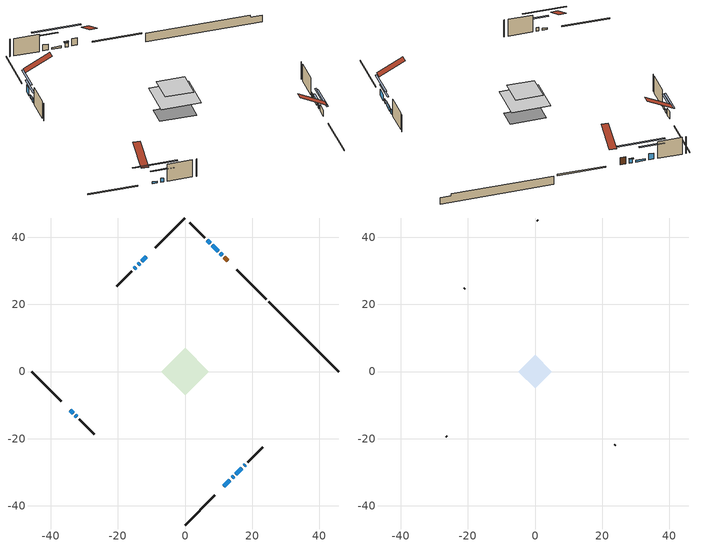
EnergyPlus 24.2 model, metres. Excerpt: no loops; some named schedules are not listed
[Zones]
conditioned space
 floor adiabatic (AdiabaticFloorConstruction): -7.12,0 0,7.12 7.12,0 0,-7.12 z3.2
 floor foundation (Slab1 construction): -5.2,1.42 -1.42,5.2 5.2,-1.42 1.42,-5.2 z-1.68
 wall outside (RimJoist1 construction): 0,-45.72 8.87,-36.85 / -45.72,0 -36.85,-8.87 / 0,45.72 -8.87,36.85 / 24.27,21.46 15.4,30.33 z0.76:1.06
 wall outside (AdiabaticWallConstruction 1): 12.75,32.97 11.73,33.99 z0.76:2.79
 wall outside (AdiabaticWallConstruction): 11.08,34.64 10.54,35.19 / -14.63,31.1 -15.17,30.56 z0.76:1.88; -11.52,34.21 -12.81,32.91 z0.76:2.79; -13.47,32.26 -13.97,31.75 z0.76:1.6; 11.52,-34.21 13.35,-32.38 / 7.5,38.22 6.57,39.16 z0.76:2.46; 9.88,35.84 8.16,37.57 / -34.21,-11.52 -33.34,-12.38 z0.76:1.27; 14,-31.72 14.47,-31.25 / -32.69,-13.03 -32.22,-13.5 z0.76:1.83; 15.13,-30.6 16.96,-28.77 / 17.61,-28.11 17.99,-27.73 z0.76:1.98
 wall outside (Wall1 construction): 18.65,-27.08 23.14,-22.58 / -31.56,-14.16 -27.07,-18.65 / -15.82,29.9 -20.31,25.41 / 5.91,39.81 1.42,44.3 z0.76:5.64
 wall foundation (FoundationWall1 construction): 24.92,20.8,-1.68 24.92,20.8,0.76 43.64,2.08,0.76 43.64,2.08,0.13 45.72,0,0.13 45.72,0,-1.68
 window (WindowConstruction): 11.08,34.65 10.54,35.18 z0.76:1.88
 window (WindowConstruction 6): -11.52,34.21 -12.81,32.91 z0.76:2.79
 window (WindowConstruction 7): -13.47,32.26 -13.97,31.75 z0.76:1.6
 window (WindowConstruction 8): 11.52,-34.21 13.35,-32.38 z0.76:2.46
 window (WindowConstruction 10): 9.88,35.84 8.16,37.57 z0.76:1.27
 window (WindowConstruction 11): -34.21,-11.52 -33.34,-12.38 z0.76:1.27
 window (WindowConstruction 1): -14.63,31.1 -15.17,30.56 z0.76:1.88
 window (WindowConstruction 2): 14,-31.72 14.47,-31.25 z0.76:1.83
 window (WindowConstruction 3): 15.13,-30.6 16.96,-28.77 z0.76:1.98
 window (WindowConstruction 4): -32.69,-13.04 -32.22,-13.5 z0.76:1.83
 window (WindowConstruction 9): 17.61,-28.11 17.99,-27.73 z0.76:1.98
 window (WindowConstruction 5): 7.5,38.22 6.57,39.16 z0.76:2.46
 door (Door): 12.75,32.97 11.73,33.99 z0.76:2.79
 ceiling adiabatic (AdiabaticFloorConstruction): 0,-7.12 7.12,0 0,7.12 -7.12,0 z3.2
attic - vented
 floor to conditioned space (Floor1 construction Reversed): -5.04,0 0,5.04 5.04,0 0,-5.04 z5.64
 wall outside (Wall3 construction): 23.8,-21.93 23.9,-21.82 / -26.42,-19.31 -26.31,-19.41 / -20.97,24.75 -21.08,24.65 / 0.76,44.96 0.66,45.07 z0.76:5.64
 roof outside (Roof1 construction): 10.86,-34.86,5.64 6.1,-30.1,9 4.77,-31.43,9 9.53,-36.19,5.64; -34.86,-10.86,5.64 -30.1,-6.1,9 -31.43,-4.77,9 -36.19,-9.53,5.64; -10.86,34.86,5.64 -6.1,30.1,9 -4.77,31.43,9 -9.53,36.19,5.64; 13.41,32.32,5.64 8.65,27.55,9 9.98,26.22,9 14.74,30.98,5.64
shading: 10.4,35.33 11.22,34.5 11.51,34.79 10.69,35.62 z2.08; -14.68,31.05 -9.65,36.07 -9.94,36.36 -14.97,31.34 z5.43; -15.84,29.89 -11.6,34.12 -11.89,34.41 -16.13,30.18 z4.24; 15.21,-30.51 9.65,-36.07 9.94,-36.36 15.5,-30.8 z5.1; 4.56,41.16 13.47,32.25 13.77,32.54 4.86,41.45 z6.35; -29.75,-15.97 -37.8,-7.92 -38.09,-8.21 -30.04,-16.26 z6.35; -15.31,30.42 -14.48,31.24 -14.77,31.53 -15.6,30.71 z2.08; 16.34,-29.39 12.14,-33.59 12.43,-33.88 16.63,-29.68 z4.47; 17.1,-28.62 14.99,-30.74 15.28,-31.03 17.39,-28.91 z2.18; -30.35,-15.37 -34.55,-11.17 -34.85,-11.46 -30.64,-15.66 z4.47; 4.7,41.02 9.37,36.36 9.66,36.65 4.99,41.31 z5.1
[Building]
Building 1: Terrain=Suburbs
[Site:Location]
Quebec Intl AP_QC: Latitude {deg}=46.8; Longitude {deg}=-71.38; Time Zone {hr}=-5; Elevation {m}=74; Keep Site Location Information=Yes
[Site:GroundTemperature:Shallow]
0.0108218, -2.24938, -2.43038, -1.3578, 2.94801, 7.23376, 10.9493, 13.303, 13.5029, 11.5886, 7.96783, 3.81355
[Site:WaterMainsTemperature]
Calculation Method=Schedule; Temperature Schedule=mains temperature schedule
[Material] Roughness=Rough; Thermal Absorptance=0.9
Name | Thickness {m} | Conductivity {W/m-K} | Density {kg/m3} | Specific Heat {J/kg-K} | Solar Absorptance | Visible Absorptance
asphalt or fiberglass shingles | 0.00635 | 0.162714 | 1121.4 | 1465.45 | 0.4 | 0.4
ceiling loosefill ins | 0.254 | 0.0480833 | 16.02 | 1046.75 | 0.7 | 0.7
ceiling stud and cavity | 0.1397 | 0.180722 | 65.682 | 1177.47 | 0.7 | 0.7
concrete 4.0 in. | 0.1016 | 1.803125 | 2242.8 | 837.4 | 0.7 | 0.7
concrete 8.0 in. | 0.2032 | 1.803125 | 2242.8 | 837.4 | 0.7 | 0.7
door material | 0.04445 | 0.053851 | 512.64 | 1214.23 | 0.7 | 0.7
exterior vertical ins | 0.0533782 | 0.029427 | 32.04 | 1214.23 | 0.7 | 0.7
floor covering | 0.0127 | 0.0433444 | 54.468 | 1339.84 | 0.6 | 0.6
floor rigid ins; wall rigid ins 1 | 0.512978 | 0.029427 | 32.04 | 1214.23 | 0.7 | 0.7
floor stud and cavity | 0.1397 | 1.75129 | 37.0049 | 1207.88 | 0.7 | 0.7
furniture material conditioned space 1 | 0.1524 | 0.115458 | 640.8 | 1214.23 | 0.6 | 0.6
gypsum board | 0.0127 | 0.160291 | 801 | 837.4 | 0.6 | 0.6
gypsum board 1 | 0.0127 | 0.160291 | 801 | 837.4 | 0.7 | 0.7
osb sheathing 0.5 in. | 0.0127 | 0.115458 | 512.64 | 1214.23 | 0.7 | 0.7
osb sheathing 0.75 in. | 0.01905 | 0.115458 | 512.64 | 1214.23 | 0.7 | 0.7
osb sheathing 2.0 in. | 0.0508 | 0.115458 | 512.64 | 1214.23 | 0.7 | 0.7
rim joist rigid ins; wall rigid ins | 0.051816 | 0.029427 | 32.04 | 1214.23 | 0.7 | 0.7
rim joist stud and cavity | 0.0508 | 0.0387988 | 125.044 | 1163.47 | 0.6 | 0.6
wall stud and cavity | 0.1397 | 0.164946 | 139.0536 | 1170.24 | 0.7 | 0.7
wall stud and cavity 1 | 0.0889 | 6.9971 | 50.32683 | 1063.81 | 0.6 | 0.6
wall stud and cavity 2 | 0.0889 | 0.380278 | 52.3479 | 1209.89 | 0.7 | 0.7
wall stud and cavity 3 | 0.0889 | 0.391764 | 83.0341 | 1211.67 | 0.7 | 0.7
wood siding | 0.0254 | 0.102417 | 544.68 | 1172.36 | 0.4 | 0.4
wood siding 1 | 0.00254 | 0.102417 | 544.68 | 1172.36 | 0.4 | 0.4
wood siding 2; wood siding 3; wood siding 4 | 0.0254 | 0.102417 | 544.68 | 1172.36 | 0.7 | 0.7
[WindowMaterial:SimpleGlazingSystem]
Name | U-Factor {W/m2-K} | Solar Heat Gain Coefficient
WindowMaterial | 2.77711 | 0.55
WindowMaterial 1 | 2.77314 | 0.53
WindowMaterial 2 | 2.78052 | 0.57
WindowMaterial 3 | 2.79017 | 0.63
WindowMaterial 4 | 2.82821 | 0.59
WindowMaterial 5 | 2.76973 | 0.52
WindowMaterial 6 | 2.78449 | 0.59
WindowMaterial 7 | 2.98152 | 0.61
WindowMaterial 8 | 3.032052 | 0.47
[Construction]
AdiabaticFloorConstruction: floor stud and cavity, floor rigid ins, osb sheathing 0.75 in., floor covering
AdiabaticWallConstruction: wood siding 3, wall rigid ins 1, wall stud and cavity 2, gypsum board
AdiabaticWallConstruction 1: wood siding 4, wall rigid ins 1, wall stud and cavity 2, gypsum board
Door: door material
Floor1 construction Reversed: gypsum board, ceiling stud and cavity, ceiling loosefill ins
FoundationWall1 construction: concrete 8.0 in., gypsum board 1
furniture construction conditioned space 1: furniture material conditioned space 1
PartitionWallConstruction: gypsum board, wall stud and cavity 3, gypsum board
RimJoist1 construction: wood siding 2, rim joist rigid ins, osb sheathing 2.0 in., rim joist stud and cavity
Roof1 construction: asphalt or fiberglass shingles
Slab1 construction: concrete 4.0 in.
Wall1 construction: wood siding, wall rigid ins, osb sheathing 0.5 in., wall stud and cavity, gypsum board
Wall3 construction: wood siding 1, wall stud and cavity 1
WindowConstruction; WindowConstruction 1: WindowMaterial
WindowConstruction 10; WindowConstruction 11: WindowMaterial 8
WindowConstruction 2; WindowConstruction 4: WindowMaterial 1
WindowConstruction 3: WindowMaterial 2
WindowConstruction 5: WindowMaterial 3
WindowConstruction 6: WindowMaterial 4
WindowConstruction 7: WindowMaterial 5
WindowConstruction 8: WindowMaterial 6
WindowConstruction 9: WindowMaterial 7
[Zone] Multiplier=1; Part of Total Floor Area=Yes
Name | Volume {m3}
attic - vented | 26.9236
conditioned space | 394.9
[Space]
Name | Zone | Volume {m3}
attic - vented 1 | attic - vented | 26.9236
conditioned space 1 | conditioned space | 394.9
[ZoneInfiltration:EffectiveLeakageArea]
infil attic - vented 1: Zone or Space=attic - vented 1; Schedule=Always On Discrete; Effective Air Leakage Area {cm2}=1872.74; Stack Coefficient=0.000573307; Wind Coefficient=1.61776e-05
[ZoneMixing]
whole house fan mix: Zone or Space=attic - vented; Schedule=Always On Continuous; Design Flow Rate Calculation Method=Flow/Zone; Design Flow Rate {m3/s}=0; Source Zone or Space=conditioned space
[SurfaceProperty:ExposedFoundationPerimeter]
Slab1: Exposed Perimeter Calculation Method=TotalExposedPerimeter; Total Exposed Perimeter {m}=29.414
[InternalMass] Zone or ZoneList=conditioned space; Space or SpaceList=conditioned space 1
Name | Construction | Surface Area {m2}
furniture mass conditioned space 1 | furniture construction conditioned space 1 | 60.6081
partition wall mass | PartitionWallConstruction | 151.52
[Lights]
interior lighting: Zone or ZoneList or Space or SpaceList=conditioned space 1; Schedule=interior lighting schedule; Design Level Calculation Method=LightingLevel; Lighting Level {W}=343.2; Return Air Fraction=0; Fraction Radiant=0.6; Fraction Visible=0.2; Fraction Replaceable=1
[People]
occupants: Zone or ZoneList or Space or SpaceList=conditioned space 1; Number of People Schedule=occupants schedule; Number of People Calculation Method=People; Number of People=3; Fraction Radiant=0.314171; Sensible Heat Fraction=0.56303; Activity Level Schedule=occupants activity schedule; Carbon Dioxide Generation Rate {m3/s-W}=0; Enable ASHRAE 55 Comfort Warnings=No; Mean Radiant Temperature Calculation Type=EnclosureAveraged
[ElectricEquipment] Zone or ZoneList or Space or SpaceList=conditioned space 1; Design Level Calculation Method=EquipmentLevel
Name | Schedule | Design Level {W} | Fraction Latent | Fraction Radiant | Fraction Lost
clothes dryer | clothes dryer schedule | 140.772 | 0.015 | 0.081 | 0.85
clothes washer | clothes washer schedule | 32.1985 | 0.03 | 0.162 | 0.7
cooking range | cooking range schedule | 215.147 | 0.08 | 0.432 | 0.2
dishwasher | dishwasher schedule | 66.8632 | 0.3 | 0.18 | 0.4
fridge | fridge schedule | 72.9452 | 0 | 0.6 | 0
mech vent bath fan 0 | mech vent bath fan 0 schedule | 50.2 | 0 | 0 | 1
mech vent bath fan 1 | mech vent bath fan 1 schedule | 50.2 | 0 | 0 | 1
mech vent house fan | mech vent house fan schedule | 19.9167 | 0 | 0 | 0.5
mech vent house fan cfis | mech vent house fan cfis schedule | 0 | 0 | 0 | 0
mech vent range fan 0 | mech vent range fan 0 schedule | 57 | 0 | 0 | 1
misc plug loads | misc plug loads schedule | 494.7 | 0.045 | 0.513 | 0.1
whole house fan | Always On Discrete | 0 | 0 | 0 | 1
[OtherEquipment] Zone or ZoneList or Space or SpaceList=conditioned space 1; Design Level Calculation Method=EquipmentLevel
Name | Fuel Type | Schedule | Design Level {W} | Fraction Latent | Fraction Radiant | Fraction Lost
clothes dryer 1 | Electricity | clothes dryer schedule | 0 | 0.015 | 0.081 | 0.85
cooking range 1 | Electricity | cooking range schedule | 0 | 0.08 | 0.432 | 0.2
general water use latent | None | general water use schedule | 62.594 | 1 | 0 | 0
general water use sensible | None | general water use schedule | -61.6891 | 0 | 0.6 | 0
mech vent house fan latent load | None | Always On Discrete | 0 | 1 | 0 | 0
mech vent house fan sensible load | None | Always On Discrete | 0 | 0 | 0 | 0
water heater energy adjustment1 | Electricity | Always On Discrete | 0.01 | 0 | 0 | 1
[ZoneInfiltration:DesignFlowRate] Zone or ZoneList or Space or SpaceList=conditioned space 1; Schedule=Always On Discrete; Design Flow Rate Calculation Method=Flow/Zone; Design Flow Rate {m3/s}=0
infil flow; natural vent flow; whole house fan flow
[ZoneControl:Thermostat]
conditioned space Thermostat: Zone or ZoneList=conditioned space; Control Type Schedule=conditioned space Thermostat Schedule; Control 1=conditioned space temperature setpoint; Temperature Difference Between Cutout And Setpoint {deltaC}=0
[ZoneHVAC:Baseboard:Convective:Electric]
electric baseboard: Availability Schedule=Always On Discrete; Heating Design Capacity {W}=8700.99; Efficiency=1
[AirLoopHVAC:UnitarySystem]
unit heater unitary system: Control Type=Load; Controlling Zone or Thermostat Location=conditioned space; Dehumidification Control Type=None; Availability Schedule=Always On Discrete; Supply Fan=unit heater supply fan; Fan Placement=BlowThrough; Supply Air Fan Operating Mode Schedule=unit heater auto fan schedule; Heating Coil=unit heater htg coil; DX Heating Coil Sizing Ratio=1; Use DOAS DX Cooling Coil=No; Minimum Supply Air Temperature {C}=2; Latent Load Control=SensibleOnlyLoadControl; Cooling Supply Air Flow Rate Method=None; Heating Supply Air Flow Rate Method=SupplyAirFlowRate; Heating Supply Air Flow Rate {m3/s}=0.00141584; No Load Supply Air Flow Rate Method=SupplyAirFlowRate; No Load Supply Air Flow Rate {m3/s}=0; No Load Supply Air Flow Rate Control Set To Low Speed=Yes; Maximum Supply Air Temperature {C}=48.8889; Maximum Outdoor Dry-Bulb Temperature for Supplemental Heater Operation {C}=21; Ancillary On-Cycle Electric Power {W}=0; Ancillary Off-Cycle Electric Power {W}=0
[Fan:SystemModel]
unit heater supply fan: Availability Schedule=Always On Discrete; Design Maximum Air Flow Rate {m3/s}=0.00141584; Speed Control Method=Discrete; Electric Power Minimum Flow Rate Fraction=0.2; Design Pressure Rise {Pa}=500; Motor Efficiency=1; Motor In Air Stream Fraction=1; Design Electric Power Consumption {W}=Autosize; Design Power Sizing Method=PowerPerFlow; Electric Power Per Unit Flow Rate {W/(m3/s)}=28251.7; Electric Power Per Unit Flow Rate Per Unit Pressure {W/((m3/s)-Pa)}=1.66667; Fan Total Efficiency=0.7; Motor Loss Radiative Fraction=0; Number of Speeds=1; Speed Flow Fraction 1=1; Speed Electric Power Fraction 1=1
[Coil:Heating:Fuel]
unit heater htg coil: Availability Schedule=Always On Discrete; Fuel Type=OtherFuel2; Burner Efficiency=0.3; Nominal Capacity {W}=0.293071; On Cycle Parasitic Electric Load {W}=0; Off Cycle Parasitic Fuel Load {W}=0
[Zone equipment]
conditioned space: electric baseboard, unit heater unitary system
[Foundation:Kiva]
Foundation Kiva 1: Initial Indoor Air Temperature {C}=18; Wall Height Above Grade {m}=0.759988; Wall Depth Below Slab {m}=0.2032; Custom Block Material Name 1=exterior vertical ins; Custom Block Depth 1 {m}=2.43998; Custom Block X Position 1 {m}=0.2159; Custom Block Z Position 1 {m}=0
[Foundation:Kiva:Settings]
Soil Conductivity {W/m-K}=0.849921; Soil Density {kg/m3}=1842.3; Soil Specific Heat {J/kg-K}=418.7; Ground Solar Absorptivity=0.9; Ground Thermal Absorptivity=0.9; Ground Surface Roughness {m}=0.03; Far-Field Width {m}=40; Deep-Ground Boundary Condition=ZeroFlux; Deep-Ground Depth {m}=40; Minimum Cell Dimension {m}=0.2; Maximum Cell Growth Coefficient=3; Simulation Timestep=Timestep
[Exterior:Lights]
exterior lighting: Schedule=exterior lighting schedule; Design Level {W}=75.6
[EnergyManagementSystem:GlobalVariable]
infil_program_Qfan
infil_program_Qinf
natural_vent_program_Qnv
natural_vent_program_Qwhf
[EnergyManagementSystem:Sensor]
Name | Output:Variable or Output:Meter Index Key | Output:Variable or Output:Meter
airflow_gain | infil flow | Infiltration Sensible Heat Gain Energy
airflow_gain_1 | natural vent flow | Infiltration Sensible Heat Gain Energy
airflow_gain_2 | whole house fan flow | Infiltration Sensible Heat Gain Energy
airflow_loss | infil flow | Infiltration Sensible Heat Loss Energy
airflow_loss_1 | natural vent flow | Infiltration Sensible Heat Loss Energy
airflow_loss_2 | whole house fan flow | Infiltration Sensible Heat Loss Energy
clg_load_cond |  | Cooling:EnergyTransfer:Zone:CONDITIONED SPACE
clg_sp_s; clg_sp_s_1 | cooling setpoint | Schedule Value
clothes_dryer_exhaust_0_sch_s | clothes dryer exhaust 0 schedule | Schedule Value
conditioned_space_clg_unmet_s | conditioned space | Zone Cooling Setpoint Not Met Time
conditioned_space_htg_unmet_s | conditioned space | Zone Heating Setpoint Not Met Time
cool_season | cooling season schedule | Schedule Value
fridge_tin_s | conditioned space | Zone Mean Air Temperature
htg_load_cond |  | Heating:EnergyTransfer:Zone:CONDITIONED SPACE
htg_sp_s; htg_sp_s_1 | heating setpoint | Schedule Value
ig_ee_conv | clothes dryer | Electric Equipment Convective Heating Energy
ig_ee_conv_2 | cooking range | Electric Equipment Convective Heating Energy
ig_ee_conv_4 | fridge | Electric Equipment Convective Heating Energy
ig_ee_conv_5 | misc plug loads | Electric Equipment Convective Heating Energy
ig_ee_conv_6 | whole house fan | Electric Equipment Convective Heating Energy
ig_ee_rad | clothes dryer | Electric Equipment Radiant Heating Energy
ig_ee_rad_2 | cooking range | Electric Equipment Radiant Heating Energy
ig_ee_rad_4 | fridge | Electric Equipment Radiant Heating Energy
ig_ee_rad_5 | misc plug loads | Electric Equipment Radiant Heating Energy
ig_ee_rad_6 | whole house fan | Electric Equipment Radiant Heating Energy
ig_lgt_conv | interior lighting | Lights Convective Heating Energy
ig_lgt_rad | interior lighting | Lights Radiant Heating Energy
ig_lgt_vis | interior lighting | Lights Visible Radiation Heating Energy
ig_oe_conv | clothes dryer 1 | Other Equipment Convective Heating Energy
ig_oe_conv_1 | cooking range 1 | Other Equipment Convective Heating Energy
ig_oe_conv_2 | general water use latent | Other Equipment Convective Heating Energy
ig_oe_conv_3 | general water use sensible | Other Equipment Convective Heating Energy
ig_oe_conv_4 | water heater energy adjustment1 | Other Equipment Convective Heating Energy
ig_oe_rad | clothes dryer 1 | Other Equipment Radiant Heating Energy
ig_oe_rad_1 | cooking range 1 | Other Equipment Radiant Heating Energy
ig_oe_rad_2 | general water use latent | Other Equipment Radiant Heating Energy
ig_oe_rad_3 | general water use sensible | Other Equipment Radiant Heating Energy
ig_oe_rad_4 | water heater energy adjustment1 | Other Equipment Radiant Heating Energy
ig_ppl_conv | occupants | People Convective Heating Energy
ig_ppl_rad | occupants | People Radiant Heating Energy
im_conv | furniture mass conditioned space 1 | Surface Inside Face Convection Heat Gain Energy
im_conv_1 | partition wall mass | Surface Inside Face Convection Heat Gain Energy
im_ig | furniture mass conditioned space 1 | Surface Inside Face Internal Gains Radiation Heat Gain Energy
im_ig_1 | partition wall mass | Surface Inside Face Internal Gains Radiation Heat Gain Energy
im_lgt | furniture mass conditioned space 1 | Surface Inside Face Lights Radiation Heat Gain Energy
im_lgt_1 | partition wall mass | Surface Inside Face Lights Radiation Heat Gain Energy
im_sol | furniture mass conditioned space 1 | Surface Inside Face Solar Radiation Heat Gain Energy
im_sol_1 | partition wall mass | Surface Inside Face Solar Radiation Heat Gain Energy
im_surf | furniture mass conditioned space 1 | Surface Inside Face Net Surface Thermal Radiation Heat Gain Energy
im_surf_1 | partition wall mass | Surface Inside Face Net Surface Thermal Radiation Heat Gain Energy
mech_vent_bath_fan_0_sch_s | mech vent bath fan 0 schedule | Schedule Value
mech_vent_bath_fan_1_sch_s | mech vent bath fan 1 schedule | Schedule Value
mech_vent_range_fan_0_sch_s | mech vent range fan 0 schedule | Schedule Value
mv_conv | mech vent bath fan 0 | Electric Equipment Convective Heating Energy
mv_conv_1 | mech vent bath fan 1 | Electric Equipment Convective Heating Energy
mv_conv_2 | mech vent house fan | Electric Equipment Convective Heating Energy
mv_conv_3 | mech vent house fan cfis | Electric Equipment Convective Heating Energy
mv_conv_4 | mech vent range fan 0 | Electric Equipment Convective Heating Energy
mv_conv_5 | mech vent house fan latent load | Other Equipment Convective Heating Energy
mv_conv_6 | mech vent house fan sensible load | Other Equipment Convective Heating Energy
mv_rad | mech vent bath fan 0 | Electric Equipment Radiant Heating Energy
mv_rad_1 | mech vent bath fan 1 | Electric Equipment Radiant Heating Energy
mv_rad_2 | mech vent house fan | Electric Equipment Radiant Heating Energy
mv_rad_3 | mech vent house fan cfis | Electric Equipment Radiant Heating Energy
mv_rad_4 | mech vent range fan 0 | Electric Equipment Radiant Heating Energy
mv_rad_5 | mech vent house fan latent load | Other Equipment Radiant Heating Energy
mv_rad_6 | mech vent house fan sensible load | Other Equipment Radiant Heating Energy
natural_vent_s | natural vent schedule | Schedule Value
out_pb_s |  | Site Outdoor Air Barometric Pressure
out_wt_s |  | Site Outdoor Air Humidity Ratio
site_vw_s |  | Site Wind Speed
ss_back_out | Window1 | Surface Window Shortwave from Zone Back Out Window Heat Transfer Rate
ss_back_out_1 | Window10 | Surface Window Shortwave from Zone Back Out Window Heat Transfer Rate
ss_back_out_10 | Window8 | Surface Window Shortwave from Zone Back Out Window Heat Transfer Rate
ss_back_out_11 | Window9 | Surface Window Shortwave from Zone Back Out Window Heat Transfer Rate
ss_back_out_2 | Window11 | Surface Window Shortwave from Zone Back Out Window Heat Transfer Rate
ss_back_out_3 | Window12 | Surface Window Shortwave from Zone Back Out Window Heat Transfer Rate
ss_back_out_4 | Window15 | Surface Window Shortwave from Zone Back Out Window Heat Transfer Rate
ss_back_out_5 | Window17 | Surface Window Shortwave from Zone Back Out Window Heat Transfer Rate
ss_back_out_6 | Window2 | Surface Window Shortwave from Zone Back Out Window Heat Transfer Rate
ss_back_out_7 | Window3 | Surface Window Shortwave from Zone Back Out Window Heat Transfer Rate
ss_back_out_8 | Window4 | Surface Window Shortwave from Zone Back Out Window Heat Transfer Rate
ss_back_out_9 | Window7 | Surface Window Shortwave from Zone Back Out Window Heat Transfer Rate
ss_conv | Door1 | Surface Inside Face Convection Heat Gain Energy
ss_conv_1 | Window1 | Surface Inside Face Convection Heat Gain Energy
ss_conv_10 | Window7 | Surface Inside Face Convection Heat Gain Energy
ss_conv_11 | Window8 | Surface Inside Face Convection Heat Gain Energy
ss_conv_12 | Window9 | Surface Inside Face Convection Heat Gain Energy
ss_conv_2 | Window10 | Surface Inside Face Convection Heat Gain Energy
ss_conv_3 | Window11 | Surface Inside Face Convection Heat Gain Energy
ss_conv_4 | Window12 | Surface Inside Face Convection Heat Gain Energy
ss_conv_5 | Window15 | Surface Inside Face Convection Heat Gain Energy
ss_conv_6 | Window17 | Surface Inside Face Convection Heat Gain Energy
ss_conv_7 | Window2 | Surface Inside Face Convection Heat Gain Energy
ss_conv_8 | Window3 | Surface Inside Face Convection Heat Gain Energy
ss_conv_9 | Window4 | Surface Inside Face Convection Heat Gain Energy
ss_ig | Door1 | Surface Inside Face Internal Gains Radiation Heat Gain Energy
ss_ig_1 | Window1 | Surface Inside Face Internal Gains Radiation Heat Gain Energy
ss_ig_10 | Window7 | Surface Inside Face Internal Gains Radiation Heat Gain Energy
ss_ig_11 | Window8 | Surface Inside Face Internal Gains Radiation Heat Gain Energy
ss_ig_12 | Window9 | Surface Inside Face Internal Gains Radiation Heat Gain Energy
ss_ig_2 | Window10 | Surface Inside Face Internal Gains Radiation Heat Gain Energy
ss_ig_3 | Window11 | Surface Inside Face Internal Gains Radiation Heat Gain Energy
ss_ig_4 | Window12 | Surface Inside Face Internal Gains Radiation Heat Gain Energy
ss_ig_5 | Window15 | Surface Inside Face Internal Gains Radiation Heat Gain Energy
ss_ig_6 | Window17 | Surface Inside Face Internal Gains Radiation Heat Gain Energy
ss_ig_7 | Window2 | Surface Inside Face Internal Gains Radiation Heat Gain Energy
ss_ig_8 | Window3 | Surface Inside Face Internal Gains Radiation Heat Gain Energy
ss_ig_9 | Window4 | Surface Inside Face Internal Gains Radiation Heat Gain Energy
ss_lgt | Door1 | Surface Inside Face Lights Radiation Heat Gain Energy
ss_sol | Door1 | Surface Inside Face Solar Radiation Heat Gain Energy
ss_surf | Door1 | Surface Inside Face Net Surface Thermal Radiation Heat Gain Energy
ss_surf_1 | Window1 | Surface Inside Face Net Surface Thermal Radiation Heat Gain Energy
ss_surf_10 | Window7 | Surface Inside Face Net Surface Thermal Radiation Heat Gain Energy
ss_surf_11 | Window8 | Surface Inside Face Net Surface Thermal Radiation Heat Gain Energy
ss_surf_12 | Window9 | Surface Inside Face Net Surface Thermal Radiation Heat Gain Energy
ss_surf_2 | Window10 | Surface Inside Face Net Surface Thermal Radiation Heat Gain Energy
ss_surf_3 | Window11 | Surface Inside Face Net Surface Thermal Radiation Heat Gain Energy
ss_surf_4 | Window12 | Surface Inside Face Net Surface Thermal Radiation Heat Gain Energy
ss_surf_5 | Window15 | Surface Inside Face Net Surface Thermal Radiation Heat Gain Energy
ss_surf_6 | Window17 | Surface Inside Face Net Surface Thermal Radiation Heat Gain Energy
ss_surf_7 | Window2 | Surface Inside Face Net Surface Thermal Radiation Heat Gain Energy
ss_surf_8 | Window3 | Surface Inside Face Net Surface Thermal Radiation Heat Gain Energy
ss_surf_9 | Window4 | Surface Inside Face Net Surface Thermal Radiation Heat Gain Energy
ss_trans_in | Window1 | Surface Window Transmitted Solar Radiation Rate
ss_trans_in_1 | Window10 | Surface Window Transmitted Solar Radiation Rate
ss_trans_in_10 | Window8 | Surface Window Transmitted Solar Radiation Rate
ss_trans_in_11 | Window9 | Surface Window Transmitted Solar Radiation Rate
ss_trans_in_2 | Window11 | Surface Window Transmitted Solar Radiation Rate
ss_trans_in_3 | Window12 | Surface Window Transmitted Solar Radiation Rate
ss_trans_in_4 | Window15 | Surface Window Transmitted Solar Radiation Rate
ss_trans_in_5 | Window17 | Surface Window Transmitted Solar Radiation Rate
ss_trans_in_6 | Window2 | Surface Window Transmitted Solar Radiation Rate
ss_trans_in_7 | Window3 | Surface Window Transmitted Solar Radiation Rate
ss_trans_in_8 | Window4 | Surface Window Transmitted Solar Radiation Rate
